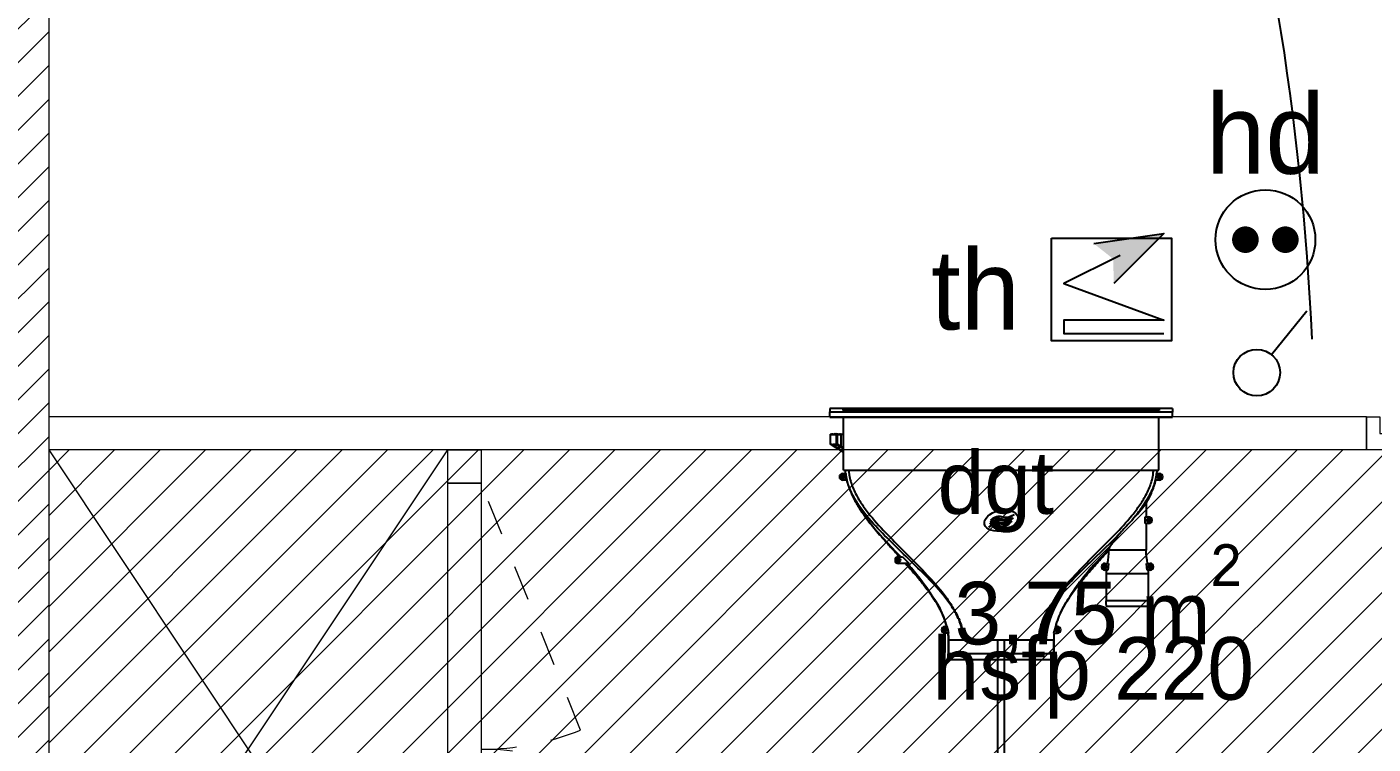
# Model space of a CAD drawing. Header units: centimetres. Extents: x 2666 to 9670, y 1889 to 5633.
# Drawn here: x 4449.7 to 4652, y 5020.4 to 5128.2 of the extents above; entities that cross this region are included whole.
import ezdxf

# ---------------------------------------------------------------- set-up
doc = ezdxf.new("R2010")
doc.units = ezdxf.units.CM
doc.header["$LTSCALE"] = 12.7
doc.linetypes.add('Style de ligne -1', pattern=[0.83328, 0.41656, -0.41672])
for name, color, linetype, lineweight in [('B Faux plafonds-1', 7, 'Continuous', 5), ('B GÈnÈral', 7, 'Continuous', 5), ('B Général', 7, 'Continuous', 5), ('C ANNOTATIONS-prestations', 7, 'Continuous', 5), ('C ANNOTATIONS-texte', 7, 'Continuous', 5), ('C ANNOTATIONS-texte surfaces', 7, 'Continuous', 5), ('prlm-ELEC-CFA', 1, 'Continuous', 25), ('prlm-ELEC-CFO', 1, 'Continuous', 25)]:
    doc.layers.add(name, color=color, linetype=linetype, lineweight=lineweight)
doc.layers.add('prlm-CHAUFF', color=4, linetype='Continuous')
doc.styles.add('Eurostile', font='')
doc.styles.add('prlm-elec-cfa', font='comic.ttf', dxfattribs={"height": 12})
doc.styles.add('prlm-elec-cfo', font='comic.ttf', dxfattribs={"height": 12})
doc.styles.get('Eurostile').set_extended_font_data('Eurostile')

# ---------------------------------------------------------------- blocks, each defined once
blk = doc.blocks.new('xi.SA')
at = {"layer": 'prlm-ELEC-CFO', "color": 0}
blk.add_lwpolyline([(0.2, -1.28), (5.5, 5.28)], dxfattribs=at)
blk.add_circle((-2, -4), 3.5, dxfattribs=at)
blk = doc.blocks.new('xi.PCHD')
at = {"color": 0, "lineweight": 5}
blk.add_wipeout([(-7.5, -7.5), (7.5, -7.5), (7.5, 7.5), (-7.5, 7.5)], dxfattribs=at).dxf.layer = 'prlm-ELEC-CFO'
at = {"layer": 'prlm-ELEC-CFO', "color": 0, "linetype": 'ByBlock', "lineweight": 5, "const_width": 2}
for points in [[(-4, 0, 1), (-2, 0, 1)], [(2, 0, 1), (4, 0, 1)]]:
    blk.add_lwpolyline(points, format="xyb", close=True, dxfattribs=at)
at = {"layer": 'prlm-ELEC-CFO', "color": 0, "linetype": 'ByBlock', "lineweight": -2}
blk.add_circle((0, 0), 7.5, dxfattribs=at)
blk = doc.blocks.new('PL 60.90')
at = {"layer": 'B Général', "color": 7, "linetype": 'Continuous', "lineweight": 5}
for p, q in [((-42.5, 42.83), (47.5, -17.27)), ((47.5, 42.73), (-42.5, -17.27))]:
    blk.add_line(p, q, dxfattribs=at)
at = {"layer": 'B Général', "color": 7, "linetype": 'Style de ligne -1', "lineweight": 5}
for p, q in [((-0.39, -37.19), (-37.5, -22.27)), ((5.39, -37.19), (42.5, -22.27))]:
    blk.add_line(p, q, dxfattribs=at)
at = {"layer": 'B Général', "color": 7, "linetype": 'Continuous', "lineweight": 5, "flags": 128}
for points in [[(47.5, -17.27), (47.5, 42.73), (-42.5, 42.73), (-42.5, -17.27)], [(-37.5, -17.27), (-37.5, -22.27), (-42.5, -22.27), (-42.5, -17.27)], [(47.5, -17.27), (47.5, -22.27), (42.5, -22.27), (42.5, -17.27)]]:
    blk.add_lwpolyline(points, close=True, dxfattribs=at)
at = {"layer": 'B Général', "color": 252, "linetype": 'Continuous', "lineweight": 5, "true_color": 0x888888, "flags": 128}
blk.add_lwpolyline([(42.5, -17.27), (42.5, -22.27), (-42.5, -22.27), (-42.5, -17.27)], close=True, dxfattribs=at)
at = {"layer": 'B Général', "color": 7, "linetype": 'Style de ligne -1', "lineweight": 5}
for centre, start, end in [((-37.5, -22.27), 338.1056, 0), ((42.5, -22.27), 180, 201.8944)]:
    blk.add_arc(centre, 40, start, end, dxfattribs=at)
at = {"layer": 'B Général', "color": 7, "insert": (-36.73, 22.1), "char_height": 7.059, "attachment_point": 1, "line_spacing_factor": 0.894142, "style": 'Eurostile'}
blk.add_mtext('PL', dxfattribs=at)
at = {"layer": 'C ANNOTATIONS-prestations', "insert": (-36.73, 10.61), "char_height": 4.706, "attachment_point": 4, "line_spacing_factor": 0.894142, "style": 'Eurostile'}
blk.add_mtext('60*90', dxfattribs=at)
blk = doc.blocks.new('xi.TH')
at = {"color": 0, "lineweight": 5}
blk.add_wipeout([(-7.5, -7.5), (7.5, -7.5), (7.5, 7.5), (-7.5, 7.5)], dxfattribs=at).dxf.layer = 'prlm-ELEC-CFA'
at = {"layer": 'prlm-ELEC-CFA', "lineweight": 5}
blk.add_hatch(color=0, dxfattribs=at).paths.add_polyline_path([(-3, 6), (-0.1, 3.7), (0, 0), (7.5, 7.5)])
at = {"layer": 'prlm-ELEC-CFA', "color": 0}
for points in [[(-3, 6), (7.5, 7.5), (0, 0)], [(0.95, 4.23), (-7.5, 0), (7.5, -5.5), (-7.5, -5.5), (-7.5, -7.5), (7.5, -7.5)]]:
    blk.add_lwpolyline(points, dxfattribs=at)

msp = doc.modelspace()

# ---------------------------------------------------------------- hatches: boundary and pattern name
at = {"layer": 'B Faux plafonds-1', "linetype": 'Continuous', "lineweight": 5, "true_color": 0xaaaaaa}
h = msp.add_hatch(dxfattribs=at)
h.set_pattern_fill('F_P__SOFFITE', color=253, style=0, pattern_type=2)
h.set_pattern_definition([(45, (0, 0.2205), (-3.5277778, 3.3072917), [])])
h.paths.add_polyline_path([(4743.96, 5064.57), (4452.96, 5064.57), (4452.97, 4643.44), (4536.96, 4643.44), (4536.97, 4731.25), (4631.97, 4731.44), (4631.96, 4919.39), (4743.96, 4919.39)])
at = {"layer": 'B GÈnÈral', "linetype": 'Continuous', "lineweight": 5}
h = msp.add_hatch(dxfattribs=at)
h.set_pattern_fill('50_BETON', style=0, pattern_type=2)
h.set_pattern_definition([(45, (0, 0), (2.4253472, -2.6458333), [])])
h.paths.add_polyline_path([(4432.96, 4625.44), (4452.96, 4643.44), (4452.96, 5470.21), (4432.96, 5466.49)])

# ---------------------------------------------------------------- linework, layer by layer
at = {"layer": 'B Général', "color": 7, "linetype": 'Continuous', "lineweight": 18}
msp.add_line((4452.96, 5460.05), (4452.96, 4643.44), dxfattribs=at)
at = {"layer": 'B Général', "color": 7, "linetype": 'Continuous', "lineweight": 5}
for p, q in [((4452.96, 5460.05), (4452.96, 4643.44)), ((4452.96, 5069.57), (4452.96, 5064.57)), ((4650.96, 5069.57), (4452.96, 5069.57)), ((4650.96, 5069.57), (4650.96, 5064.57)), ((4650.96, 5064.57), (4452.96, 5064.57))]:
    msp.add_line(p, q, dxfattribs=at)
at = {"layer": 'B Général', "color": 7, "linetype": 'Continuous', "lineweight": 13}
for p, q in [((4650.96, 5069.57), (4452.96, 5069.57)), ((4650.96, 5064.57), (4452.96, 5064.57))]:
    msp.add_line(p, q, dxfattribs=at)
at = {"layer": 'B Général', "color": 7, "linetype": 'Continuous', "lineweight": 5, "flags": 128}
msp.add_lwpolyline([(4568.8, 5509.22, 0.297246), (3485.1, 4673.45), (3485.04, 4673.28), (3420.82, 4459.34)], format="xyb", dxfattribs=at)
msp.add_lwpolyline([(4650.96, 5069.57), (4652.96, 5069.57), (4652.96, 5067.07), (4655.96, 5067.07), (4655.96, 5064.57), (4650.96, 5064.57), (4650.96, 5064.57), (4650.96, 5064.57), (4650.96, 5068.86), (4650.96, 5068.86)], close=True, dxfattribs=at)
at = {"layer": 'prlm-CHAUFF', "ltscale": 50}
for p, q in [((4570.32, 5070.82), (4570.32, 5070.33)), ((4621.82, 5070.82), (4570.32, 5070.82)), ((4570.32, 5070.33), (4621.82, 5070.33)), ((4570.32, 5070.25), (4570.32, 5070.33)), ((4570.32, 5069.52), (4570.32, 5070.25)), ((4621.82, 5070.25), (4570.32, 5070.25)), ((4570.32, 5069.52), (4621.82, 5069.52)), ((4619.82, 5070.82), (4572.32, 5070.82)), ((4572.32, 5070.81), (4572.32, 5070.82)), ((4572.32, 5070.82), (4572.35, 5070.81)), ((4572.32, 5070.81), (4619.82, 5070.81)), ((4619.82, 5070.8), (4572.32, 5070.8)), ((4572.32, 5070.78), (4572.32, 5070.8)), ((4572.32, 5070.8), (4572.39, 5070.78)), ((4572.32, 5070.78), (4619.82, 5070.78)), ((4619.82, 5070.75), (4572.32, 5070.75)), ((4572.32, 5070.72), (4572.32, 5070.75)), ((4572.32, 5070.75), (4572.44, 5070.72)), ((4572.32, 5070.72), (4619.82, 5070.72)), ((4619.82, 5070.68), (4572.32, 5070.68)), ((4572.32, 5070.63), (4572.32, 5070.68)), ((4572.32, 5070.68), (4572.48, 5070.63)), ((4572.32, 5070.63), (4619.82, 5070.63)), ((4619.82, 5070.58), (4572.32, 5070.58)), ((4572.32, 5070.51), (4572.32, 5070.58)), ((4572.32, 5070.58), (4572.52, 5070.51)), ((4572.32, 5070.51), (4619.82, 5070.51)), ((4572.37, 5061.52), (4572.37, 5069.52)), ((4619.62, 5070.51), (4619.82, 5070.58)), ((4619.67, 5070.63), (4619.82, 5070.68)), ((4619.71, 5070.72), (4619.82, 5070.75)), ((4619.76, 5070.78), (4619.82, 5070.8)), ((4619.77, 5061.52), (4619.77, 5069.52)), ((4619.8, 5070.81), (4619.82, 5070.82)), ((4619.82, 5070.82), (4619.82, 5070.81)), ((4619.82, 5070.8), (4619.82, 5070.78)), ((4619.82, 5070.75), (4619.82, 5070.72)), ((4619.82, 5070.68), (4619.82, 5070.63)), ((4619.82, 5070.58), (4619.82, 5070.51)), ((4621.82, 5070.82), (4621.82, 5070.33)), ((4621.82, 5070.33), (4621.82, 5070.25)), ((4621.82, 5069.52), (4621.82, 5070.25)), ((4570.37, 5066.87), (4570.41, 5066.92)), ((4570.41, 5066.92), (4570.41, 5066.92)), ((4570.41, 5066.92), (4571.44, 5066.92)), ((4570.52, 5067.01), (4570.43, 5066.92)), ((4570.57, 5067.01), (4570.48, 5066.92)), ((4570.54, 5066.99), (4570.52, 5067.01)), ((4570.63, 5067.01), (4570.54, 5066.92)), ((4570.6, 5066.98), (4570.57, 5067.01)), ((4570.72, 5067.01), (4570.63, 5066.92)), ((4570.67, 5066.97), (4570.63, 5067.01)), ((4570.77, 5066.96), (4570.72, 5067.01)), ((4570.82, 5067.01), (4570.73, 5066.92)), ((4570.78, 5067.01), (4570.75, 5066.97)), ((4570.8, 5066.99), (4570.78, 5067.01)), ((4570.88, 5066.95), (4570.82, 5067.01)), ((4570.95, 5067.01), (4570.86, 5066.92)), ((4571.02, 5066.94), (4570.95, 5067.01)), ((4571.02, 5067.01), (4570.98, 5066.97)), ((4571.09, 5067.01), (4571, 5066.92)), ((4571.06, 5066.97), (4571.02, 5067.01)), ((4571.17, 5066.93), (4571.09, 5067.01)), ((4571.26, 5067.01), (4571.17, 5066.92)), ((4571.35, 5066.92), (4571.26, 5067.01)), ((4571.31, 5067.01), (4571.28, 5066.98)), ((4571.38, 5066.94), (4571.31, 5067.01)), ((4571.45, 5067.01), (4571.36, 5066.92)), ((4571.36, 5066.87), (4571.44, 5066.92)), ((4571.44, 5066.92), (4572.01, 5066.92)), ((4571.44, 5066.92), (4571.44, 5066.92)), ((4571.44, 5066.92), (4571.44, 5065.48)), ((4571.54, 5066.92), (4571.45, 5067.01)), ((4571.59, 5067.01), (4571.52, 5066.93)), ((4571.65, 5066.95), (4571.59, 5067.01)), ((4571.71, 5067.01), (4571.62, 5066.92)), ((4571.8, 5066.92), (4571.71, 5067.01)), ((4571.84, 5067.01), (4571.77, 5066.94)), ((4571.89, 5066.95), (4571.84, 5067.01)), ((4571.95, 5067.01), (4571.86, 5066.92)), ((4572.04, 5066.92), (4571.95, 5067.01)), ((4572.37, 5066.92), (4572.01, 5066.92)), ((4572.01, 5066.92), (4572.01, 5065.1)), ((4572.19, 5067.01), (4572.1, 5066.92)), ((4572.28, 5066.92), (4572.19, 5067.01)), ((4572.37, 5066.95), (4572.34, 5066.92)), ((4571.36, 5066.87), (4570.37, 5066.87)), ((4570.37, 5066.87), (4570.37, 5065.5)), ((4571.02, 5065.06), (4570.68, 5065.28)), ((4570.79, 5065.26), (4571.06, 5065.09)), ((4571.02, 5065.06), (4571.06, 5065.09)), ((4571.04, 5065.05), (4571.02, 5065.06)), ((4571.04, 5065.05), (4571.07, 5065.08)), ((4571.64, 5064.69), (4571.04, 5065.05)), ((4571.06, 5065.09), (4571.06, 5065.27)), ((4571.06, 5065.09), (4571.07, 5065.08)), ((4571.07, 5065.27), (4571.07, 5065.08)), ((4571.07, 5065.08), (4571.67, 5064.73)), ((4571.36, 5065.5), (4571.36, 5066.87)), ((4571.44, 5065.48), (4571.36, 5065.5)), ((4571.44, 5065.48), (4572.01, 5065.1)), ((4571.54, 5065.28), (4571.88, 5065.06)), ((4571.67, 5064.73), (4571.67, 5065.19)), ((4571.72, 5065.16), (4571.72, 5064.66)), ((4571.88, 5065.06), (4571.89, 5065.05)), ((4571.89, 5065.05), (4572.37, 5064.71)), ((4572.01, 5065.1), (4572.37, 5064.86)), ((4571.67, 5064.73), (4571.64, 5064.69)), ((4571.72, 5064.66), (4571.72, 5064.67)), ((4571.72, 5064.66), (4571.74, 5064.63)), ((4572.27, 5061.02), (4572.72, 5061.02)), ((4572.37, 5061.52), (4619.77, 5061.52)), ((4572.71, 5061.1), (4572.72, 5061.02)), ((4619.44, 5061.1), (4619.43, 5061.02)), ((4619.43, 5061.02), (4619.87, 5061.02)), ((4572.12, 5060.47), (4572.12, 5060.57)), ((4572.12, 5060.57), (4572.22, 5060.57)), ((4572.22, 5060.47), (4572.12, 5060.47)), ((4572.22, 5060.67), (4572.32, 5060.67)), ((4572.22, 5060.57), (4572.22, 5060.67)), ((4572.22, 5060.36), (4572.22, 5060.47)), ((4572.32, 5060.36), (4572.22, 5060.36)), ((4572.89, 5060.02), (4572.27, 5060.02)), ((4572.32, 5060.67), (4572.32, 5060.57)), ((4572.32, 5060.57), (4572.43, 5060.57)), ((4572.32, 5060.47), (4572.32, 5060.36)), ((4572.43, 5060.47), (4572.32, 5060.47)), ((4572.43, 5060.57), (4572.43, 5060.47)), ((4619.87, 5060.02), (4619.26, 5060.02)), ((4619.72, 5060.47), (4619.72, 5060.57)), ((4619.72, 5060.57), (4619.82, 5060.57)), ((4619.82, 5060.47), (4619.72, 5060.47)), ((4619.82, 5060.67), (4619.92, 5060.67)), ((4619.82, 5060.57), (4619.82, 5060.67)), ((4619.82, 5060.36), (4619.82, 5060.47)), ((4619.92, 5060.36), (4619.82, 5060.36)), ((4619.92, 5060.67), (4619.92, 5060.57)), ((4619.92, 5060.57), (4620.03, 5060.57)), ((4619.92, 5060.47), (4619.92, 5060.36)), ((4620.03, 5060.47), (4619.92, 5060.47)), ((4620.03, 5060.57), (4620.03, 5060.47)), ((4617.87, 5056.64), (4617.87, 5054.52)), ((4617.87, 5056.64), (4617.87, 5054.52)), ((4617.72, 5053.52), (4617.72, 5054.52)), ((4617.72, 5054.52), (4618.27, 5054.52)), ((4618.27, 5053.52), (4617.72, 5053.52)), ((4617.87, 5053.52), (4617.87, 5049.52)), ((4617.87, 5053.52), (4617.87, 5049.52)), ((4618.12, 5053.97), (4618.12, 5054.07)), ((4618.12, 5054.07), (4618.22, 5054.07)), ((4618.22, 5053.97), (4618.12, 5053.97)), ((4618.22, 5054.17), (4618.32, 5054.17)), ((4618.22, 5054.07), (4618.22, 5054.17)), ((4618.22, 5053.86), (4618.22, 5053.97)), ((4618.32, 5053.86), (4618.22, 5053.86)), ((4618.32, 5054.17), (4618.32, 5054.07)), ((4618.32, 5054.07), (4618.43, 5054.07)), ((4618.32, 5053.97), (4618.32, 5053.86)), ((4618.43, 5053.97), (4618.32, 5053.97)), ((4618.43, 5054.07), (4618.43, 5053.97)), ((4612.27, 5049.68), (4610.21, 5047.52)), ((4610.21, 5047.52), (4612.27, 5049.68)), ((4612.27, 5049.68), (4612.27, 5049.52)), ((4612.27, 5049.68), (4612.27, 5049.52)), ((4617.87, 5049.52), (4612.27, 5049.52)), ((4580.48, 5047.97), (4580.48, 5048.07)), ((4580.48, 5048.07), (4580.58, 5048.07)), ((4580.58, 5047.97), (4580.48, 5047.97)), ((4580.58, 5048.17), (4580.68, 5048.17)), ((4580.58, 5048.07), (4580.58, 5048.17)), ((4580.58, 5047.86), (4580.58, 5047.97)), ((4580.68, 5047.86), (4580.58, 5047.86)), ((4580.63, 5048.52), (4581.25, 5048.52)), ((4582.25, 5047.52), (4580.63, 5047.52)), ((4580.68, 5048.17), (4580.68, 5048.07)), ((4580.68, 5048.07), (4580.79, 5048.07)), ((4580.68, 5047.97), (4580.68, 5047.86)), ((4580.79, 5047.97), (4580.68, 5047.97)), ((4580.79, 5048.07), (4580.79, 5047.97)), ((4581.25, 5048.52), (4582.25, 5047.52)), ((4611.52, 5046.97), (4611.52, 5047.07)), ((4611.52, 5047.07), (4611.62, 5047.07)), ((4611.62, 5046.97), (4611.52, 5046.97)), ((4611.62, 5047.17), (4611.72, 5047.17)), ((4611.62, 5047.07), (4611.62, 5047.17)), ((4611.62, 5046.86), (4611.62, 5046.97)), ((4611.72, 5046.86), (4611.62, 5046.86)), ((4611.67, 5047.52), (4612.22, 5047.52)), ((4611.72, 5047.17), (4611.72, 5047.07)), ((4611.72, 5047.07), (4611.83, 5047.07)), ((4611.72, 5046.97), (4611.72, 5046.86)), ((4611.83, 5046.97), (4611.72, 5046.97)), ((4611.83, 5047.07), (4611.83, 5046.97)), ((4612.22, 5047.46), (4612.11, 5046.52)), ((4612.22, 5047.52), (4612.22, 5047.46)), ((4617.92, 5047.46), (4617.92, 5047.52)), ((4617.92, 5047.52), (4618.47, 5047.52)), ((4618.04, 5046.52), (4617.92, 5047.46)), ((4618.32, 5046.97), (4618.32, 5047.07)), ((4618.32, 5047.07), (4618.42, 5047.07)), ((4618.42, 5046.97), (4618.32, 5046.97)), ((4618.42, 5047.17), (4618.52, 5047.17)), ((4618.42, 5047.07), (4618.42, 5047.17)), ((4618.42, 5046.86), (4618.42, 5046.97)), ((4618.52, 5046.86), (4618.42, 5046.86)), ((4618.52, 5047.17), (4618.52, 5047.07)), ((4618.52, 5047.07), (4618.63, 5047.07)), ((4618.63, 5046.97), (4618.52, 5046.97)), ((4618.52, 5046.97), (4618.52, 5046.86)), ((4618.63, 5047.07), (4618.63, 5046.97)), ((4612.11, 5046.52), (4611.67, 5046.52)), ((4611.92, 5046.02), (4618.22, 5046.02)), ((4611.92, 5041.92), (4611.92, 5046.02)), ((4611.92, 5041.92), (4611.92, 5046.02)), ((4618.47, 5046.52), (4618.04, 5046.52)), ((4618.22, 5041.92), (4618.22, 5046.02)), ((4618.22, 5041.92), (4618.22, 5046.02)), ((4586.67, 5041.04), (4586.69, 5041.04)), ((4605.48, 5041.04), (4605.48, 5041.04)), ((4611.82, 5041.92), (4618.32, 5041.92)), ((4618.22, 5041.02), (4611.92, 5041.02)), ((4586.96, 5040.5), (4586.99, 5040.5)), ((4587.46, 5037.57), (4587.57, 5037.57)), ((4587.46, 5037.47), (4587.46, 5037.57)), ((4587.57, 5037.47), (4587.46, 5037.47)), ((4587.57, 5037.67), (4587.67, 5037.67)), ((4587.57, 5037.57), (4587.57, 5037.67)), ((4587.57, 5037.36), (4587.57, 5037.47)), ((4587.67, 5037.36), (4587.57, 5037.36)), ((4587.62, 5038.02), (4587.92, 5038.02)), ((4588.17, 5037.02), (4587.62, 5037.02)), ((4587.67, 5037.67), (4587.67, 5037.57)), ((4587.67, 5037.57), (4587.77, 5037.57)), ((4587.77, 5037.47), (4587.67, 5037.47)), ((4587.67, 5037.47), (4587.67, 5037.36)), ((4587.77, 5037.57), (4587.77, 5037.47)), ((4587.92, 5038.02), (4588.12, 5037.34)), ((4588.12, 5037.34), (4588.17, 5037.02)), ((4603.98, 5037.02), (4604.03, 5037.34)), ((4603.98, 5037.02), (4604.53, 5037.02)), ((4604.23, 5038.02), (4604.03, 5037.34)), ((4604.53, 5038.02), (4604.23, 5038.02)), ((4604.38, 5037.57), (4604.48, 5037.57)), ((4604.38, 5037.47), (4604.38, 5037.57)), ((4604.48, 5037.47), (4604.38, 5037.47)), ((4604.48, 5037.67), (4604.58, 5037.67)), ((4604.48, 5037.57), (4604.48, 5037.67)), ((4604.48, 5037.36), (4604.48, 5037.47)), ((4604.58, 5037.36), (4604.48, 5037.36)), ((4604.58, 5037.67), (4604.58, 5037.57)), ((4604.58, 5037.57), (4604.69, 5037.57)), ((4604.69, 5037.47), (4604.58, 5037.47)), ((4604.58, 5037.47), (4604.58, 5037.36)), ((4604.69, 5037.57), (4604.69, 5037.47)), ((4588.17, 5036.02), (4590.4, 5036.02)), ((4588.17, 5033.92), (4588.17, 5036.02)), ((4588.17, 5036.02), (4588.17, 5033.92)), ((4590.4, 5036.02), (4601.75, 5036.02)), ((4595.57, 4722.11), (4595.57, 5036.02)), ((4596.57, 4722.11), (4596.57, 5036.02)), ((4601.75, 5036.02), (4603.97, 5036.02)), ((4603.97, 5033.92), (4603.97, 5036.02)), ((4603.97, 5036.02), (4603.97, 5033.92)), ((4604.07, 5033.92), (4588.07, 5033.92)), ((4603.97, 5033.02), (4588.17, 5033.02))]:
    msp.add_line(p, q, dxfattribs=at)
for centre, radius in [((4572.27, 5060.52), 0.3), ((4619.87, 5060.52), 0.3), ((4572.27, 5060.52), 0.25), ((4619.87, 5060.52), 0.25), ((4618.27, 5054.02), 0.3), ((4618.27, 5054.02), 0.25), ((4580.63, 5048.02), 0.3), ((4580.63, 5048.02), 0.25), ((4611.67, 5047.02), 0.3), ((4611.67, 5047.02), 0.25), ((4618.47, 5047.02), 0.3), ((4618.47, 5047.02), 0.25), ((4587.62, 5037.52), 0.3), ((4587.62, 5037.52), 0.25), ((4604.53, 5037.52), 0.3), ((4604.53, 5037.52), 0.25)]:
    msp.add_circle(centre, radius, dxfattribs=at)
for centre, radius, start, end in [((4577.79, 5075.56), 12.5, 233.7494, 235.0637), ((4570.19, 5064.6), 0.836, 54.1326, 59.2425), ((4571.32, 5064.06), 0.703, 53.033, 62.9325), ((4571.35, 5064.41), 0.448, 34.6713, 45.4982), ((4577.79, 5075.56), 12.5, 241.3177, 241.5903), ((4578.43, 5076.75), 13.85, 241.9182, 244.0515), ((4578.31, 5076.4), 13.43, 242.115, 243.7632), ((4572.27, 5060.52), 0.5, 90, 270), ((4619.87, 5060.52), 0.5, 270, 90), ((4607.49, 5062.88), 12.12, 343.7263, 346.3852), ((4598.56, 5070.29), 23.65, 316.4099, 324.7501), ((4640.82, 5029.47), 35.1, 135.7111, 139.5265), ((4618.27, 5054.02), 0.5, 270, 90), ((4580.63, 5048.02), 0.5, 90, 270), ((4573.56, 5039.42), 11.66, 39.5755, 44.0299), ((4573.31, 5039.19), 11.99, 39.6381, 43.9674), ((4552.94, 5021.46), 39, 32.5506, 40.6113), ((4552.94, 5021.46), 39, 30.1399, 40.6113), ((4639.21, 5021.46), 39, 139.3887, 149.86), ((4639.21, 5021.46), 39, 139.3887, 149.8601), ((4618.59, 5039.42), 11.66, 135.9701, 140.4245), ((4618.84, 5039.19), 11.99, 136.0326, 140.3619), ((4611.67, 5047.02), 0.5, 90, 270), ((4618.47, 5047.02), 0.5, 270, 90), ((4574.97, 5034.54), 13.43, 12.9954, 36.0824), ((4569.16, 5031.35), 20.01, 27.2018, 28.9518), ((4622.99, 5031.35), 20.01, 151.0483, 152.7983), ((4622.99, 5031.35), 20.01, 151.0482, 152.7982), ((4613.81, 5041.68), 2, 173.2559, 199.4245), ((4613.81, 5041.68), 2, 173.2559, 199.4245), ((4616.34, 5041.68), 2, 340.5755, 6.7441), ((4616.34, 5041.68), 2, 340.5755, 6.7441), ((4576.92, 5035.19), 11.35, 14.4106, 27.8626), ((4615.59, 5035.05), 11.74, 152.3321, 165.441), ((4615.23, 5035.19), 11.35, 152.1374, 165.6929), ((4587.62, 5037.52), 0.5, 90, 270), ((4580.41, 5036.01), 7.77, 0.0577, 7.4544), ((4580.35, 5036.01), 7.82, 0.0736, 7.4237), ((4580.96, 5036.03), 7.25, 359.9215, 7.8382), ((4611.74, 5036.01), 7.77, 172.5456, 179.9423), ((4611.8, 5036.01), 7.82, 172.5763, 179.9264), ((4611.14, 5036.03), 7.17, 173.9053, 180.1157), ((4611.14, 5036.03), 7.17, 172.0923, 173.5448), ((4604.53, 5037.52), 0.5, 270, 90), ((4590.06, 5033.68), 2, 173.2559, 199.4245), ((4590.06, 5033.68), 2, 173.2559, 199.4245), ((4602.09, 5033.68), 2, 340.5755, 6.7441), ((4602.09, 5033.68), 2, 340.5755, 6.7441)]:
    msp.add_arc(centre, radius, start, end, dxfattribs=at)
msp.add_ellipse((4596.07, 5053.97), major_axis=(-2.49, -0.57), ratio=0.600775, dxfattribs=at)
for points, knots in [([(4570.37, 5065.5), (4570.39, 5065.48), (4570.42, 5065.45), (4570.53, 5065.43), (4570.59, 5065.42), (4570.72, 5065.42), (4570.77, 5065.42), (4570.87, 5065.43), (4570.92, 5065.43), (4571.09, 5065.45), (4571.22, 5065.48), (4571.36, 5065.5)], [0, 0, 0, 0, 0.25, 0.25, 0.5, 0.5, 0.625, 0.625, 0.75, 0.75, 1, 1, 1, 1]), ([(4570.63, 5065.31), (4570.63, 5065.31), (4570.64, 5065.3), (4570.65, 5065.3), (4570.66, 5065.29), (4570.67, 5065.29), (4570.69, 5065.28), (4570.7, 5065.28), (4570.72, 5065.27), (4570.73, 5065.27), (4570.75, 5065.27), (4570.77, 5065.26), (4570.79, 5065.26), (4570.81, 5065.26), (4570.83, 5065.26), (4570.85, 5065.26), (4570.87, 5065.26), (4570.9, 5065.26), (4570.94, 5065.26), (4570.99, 5065.26), (4571.05, 5065.26), (4571.1, 5065.27), (4571.16, 5065.27), (4571.22, 5065.28), (4571.29, 5065.29), (4571.35, 5065.3), (4571.4, 5065.31), (4571.43, 5065.32)], [0.0304712, 0.0304712, 0.0304712, 0.0304712, 0.0599457, 0.0897682, 0.1195016, 0.1491541, 0.1787343, 0.2082505, 0.2377114, 0.2671256, 0.2965018, 0.3258487, 0.355175, 0.3844897, 0.4138015, 0.4431194, 0.4724522, 0.5018089, 0.5568669, 0.611863, 0.6668562, 0.7219052, 0.7770682, 0.8324028, 0.8879658, 0.9438132, 1, 1, 1, 1]), ([(4571.43, 5065.32), (4571.43, 5065.32), (4571.43, 5065.32), (4571.44, 5065.32), (4571.44, 5065.32), (4571.45, 5065.32), (4571.46, 5065.31), (4571.46, 5065.31), (4571.47, 5065.31), (4571.48, 5065.31), (4571.5, 5065.3), (4571.52, 5065.29), (4571.53, 5065.28), (4571.54, 5065.28)], [0, 0, 0, 0, 0.061789, 0.122374, 0.182441, 0.242697, 0.303842, 0.366548, 0.43144, 0.49908, 0.668346, 0.832646, 1, 1, 1, 1]), ([(4571.72, 5064.66), (4571.72, 5064.66), (4571.73, 5064.66), (4571.74, 5064.65), (4571.74, 5064.64), (4571.75, 5064.64), (4571.76, 5064.63), (4571.77, 5064.62), (4571.79, 5064.62), (4571.8, 5064.62), (4571.81, 5064.61), (4571.83, 5064.61), (4571.84, 5064.6), (4571.86, 5064.6), (4571.87, 5064.6), (4571.89, 5064.6), (4571.91, 5064.6), (4571.93, 5064.6), (4571.95, 5064.6), (4571.99, 5064.6), (4572.03, 5064.6), (4572.07, 5064.6), (4572.12, 5064.61), (4572.17, 5064.62), (4572.23, 5064.63), (4572.28, 5064.64), (4572.33, 5064.65), (4572.36, 5064.65), (4572.37, 5064.66)], [0, 0, 0, 0, 0.0300773, 0.0600539, 0.0899314, 0.1197114, 0.1493956, 0.1789856, 0.2084831, 0.2378898, 0.2672073, 0.2964374, 0.3255817, 0.3546421, 0.3836203, 0.4125181, 0.4413372, 0.4700795, 0.4987468, 0.5532579, 0.6080368, 0.6630958, 0.7184471, 0.7741027, 0.8300742, 0.8863734, 0.9430116, 0.9677174, 0.9677174, 0.9677174, 0.9677174]), ([(4572.37, 5064.61), (4572.37, 5064.61), (4572.35, 5064.61), (4572.33, 5064.6), (4572.3, 5064.6), (4572.27, 5064.59), (4572.24, 5064.59), (4572.21, 5064.58), (4572.18, 5064.58), (4572.16, 5064.57), (4572.13, 5064.57), (4572.1, 5064.57), (4572.08, 5064.56), (4572.06, 5064.56), (4572.03, 5064.56), (4572.01, 5064.56), (4571.99, 5064.56), (4571.96, 5064.56), (4571.93, 5064.56), (4571.9, 5064.56), (4571.87, 5064.56), (4571.84, 5064.57), (4571.81, 5064.58), (4571.79, 5064.59), (4571.77, 5064.6), (4571.76, 5064.61), (4571.75, 5064.62), (4571.74, 5064.63)], [0.053874, 0.053874, 0.053874, 0.053874, 0.0607104, 0.0907643, 0.1206402, 0.1503557, 0.1799287, 0.2093776, 0.238721, 0.2679778, 0.2971672, 0.3263086, 0.3554219, 0.3845269, 0.4136437, 0.4427926, 0.4719939, 0.5012681, 0.5562327, 0.6110034, 0.6657154, 0.7205017, 0.7754929, 0.8308166, 0.8865967, 0.9429527, 1, 1, 1, 1]), ([(4571.84, 5064.56), (4571.84, 5064.56), (4571.85, 5064.56), (4571.86, 5064.55), (4571.87, 5064.55), (4571.88, 5064.54), (4571.9, 5064.54), (4571.91, 5064.54), (4571.93, 5064.53), (4571.94, 5064.53), (4571.96, 5064.53), (4571.98, 5064.53), (4572, 5064.53), (4572.02, 5064.53), (4572.06, 5064.53), (4572.1, 5064.53), (4572.14, 5064.54), (4572.19, 5064.54), (4572.24, 5064.55), (4572.29, 5064.56), (4572.34, 5064.57), (4572.36, 5064.57), (4572.37, 5064.57)], [0.1059402, 0.1059402, 0.1059402, 0.1059402, 0.1359504, 0.1694868, 0.202886, 0.2361704, 0.2693627, 0.3024859, 0.3355633, 0.3686184, 0.401675, 0.434757, 0.4678887, 0.5010941, 0.5629781, 0.6246926, 0.6863942, 0.7482374, 0.8103737, 0.8729511, 0.9361135, 0.9654522, 0.9654522, 0.9654522, 0.9654522]), ([(4590.4, 5036.02), (4590.4, 5036.19), (4590.4, 5036.36), (4590.37, 5036.7), (4590.35, 5036.87), (4590.27, 5037.38), (4590.19, 5037.72), (4589.99, 5038.38), (4589.88, 5038.7), (4589.61, 5039.33), (4589.46, 5039.64), (4588.98, 5040.53), (4588.61, 5041.1), (4587.84, 5042.18), (4587.43, 5042.7), (4586.15, 5044.22), (4585.23, 5045.18), (4583.35, 5047.06), (4582.39, 5047.98), (4580.47, 5049.83), (4579.51, 5050.75), (4577.64, 5052.65), (4576.74, 5053.62), (4575.48, 5055.16), (4575.08, 5055.69), (4574.52, 5056.52), (4574.34, 5056.8), (4574, 5057.37), (4573.84, 5057.67), (4573.39, 5058.57), (4573.14, 5059.18), (4572.87, 5060.14), (4572.8, 5060.47), (4572.72, 5061.04), (4572.69, 5061.28), (4572.68, 5061.52)], [0, 0, 0, 0, 0.015625, 0.015625, 0.03125, 0.03125, 0.0625, 0.0625, 0.09375, 0.09375, 0.125, 0.125, 0.1875, 0.1875, 0.25, 0.25, 0.375, 0.375, 0.5, 0.5, 0.625, 0.625, 0.75, 0.75, 0.8125, 0.8125, 0.84375, 0.84375, 0.875, 0.875, 0.9375, 0.9375, 0.96875, 0.96875, 0.9908046, 0.9908046, 0.9908046, 0.9908046]), ([(4573.18, 5061.52), (4573.19, 5061.28), (4573.22, 5061.05), (4573.3, 5060.48), (4573.38, 5060.16), (4573.65, 5059.21), (4573.9, 5058.6), (4574.36, 5057.72), (4574.52, 5057.42), (4574.86, 5056.86), (4575.04, 5056.58), (4575.6, 5055.77), (4576, 5055.24), (4577.24, 5053.71), (4578.13, 5052.75), (4579.95, 5050.85), (4580.89, 5049.92), (4582.76, 5048.06), (4583.69, 5047.13), (4585.5, 5045.22), (4586.38, 5044.25), (4587.61, 5042.71), (4588, 5042.18), (4588.73, 5041.08), (4589.07, 5040.52), (4589.52, 5039.61), (4589.67, 5039.3), (4589.92, 5038.68), (4590.03, 5038.35), (4590.21, 5037.7), (4590.28, 5037.37), (4590.35, 5036.86), (4590.37, 5036.69), (4590.4, 5036.36), (4590.4, 5036.19), (4590.4, 5036.02)], [0.0092808, 0.0092808, 0.0092808, 0.0092808, 0.03125, 0.03125, 0.0625, 0.0625, 0.125, 0.125, 0.15625, 0.15625, 0.1875, 0.1875, 0.25, 0.25, 0.375, 0.375, 0.5, 0.5, 0.625, 0.625, 0.75, 0.75, 0.8125, 0.8125, 0.875, 0.875, 0.90625, 0.90625, 0.9375, 0.9375, 0.96875, 0.96875, 0.984375, 0.984375, 1, 1, 1, 1]), ([(4601.75, 5036.02), (4601.75, 5036.19), (4601.75, 5036.36), (4601.78, 5036.7), (4601.8, 5036.87), (4601.87, 5037.37), (4601.94, 5037.7), (4602.12, 5038.36), (4602.23, 5038.68), (4602.48, 5039.31), (4602.62, 5039.62), (4603.08, 5040.52), (4603.42, 5041.09), (4604.15, 5042.18), (4604.54, 5042.71), (4605.77, 5044.25), (4606.65, 5045.22), (4608.46, 5047.13), (4609.39, 5048.06), (4611.26, 5049.92), (4612.2, 5050.85), (4614.02, 5052.75), (4614.91, 5053.71), (4616.15, 5055.24), (4616.55, 5055.77), (4617.11, 5056.58), (4617.29, 5056.86), (4617.63, 5057.42), (4617.79, 5057.72), (4618.25, 5058.6), (4618.5, 5059.21), (4618.77, 5060.16), (4618.85, 5060.48), (4618.93, 5061.05), (4618.96, 5061.28), (4618.97, 5061.52)], [0, 0, 0, 0, 0.015625, 0.015625, 0.03125, 0.03125, 0.0625, 0.0625, 0.09375, 0.09375, 0.125, 0.125, 0.1875, 0.1875, 0.25, 0.25, 0.375, 0.375, 0.5, 0.5, 0.625, 0.625, 0.75, 0.75, 0.8125, 0.8125, 0.84375, 0.84375, 0.875, 0.875, 0.9375, 0.9375, 0.96875, 0.96875, 0.9907189, 0.9907189, 0.9907189, 0.9907189]), ([(4619.47, 5061.52), (4619.46, 5061.24), (4619.43, 5060.96), (4619.32, 5060.33), (4619.24, 5059.97), (4618.92, 5058.91), (4618.62, 5058.23), (4617.9, 5056.92), (4617.5, 5056.3), (4616.63, 5055.11), (4616.17, 5054.54), (4615.69, 5053.98)], [0.0331631, 0.0331631, 0.0331631, 0.0331631, 0.125, 0.125, 0.25, 0.25, 0.5, 0.5, 0.75, 0.75, 1, 1, 1, 1]), ([(4572.88, 5060.02), (4572.95, 5059.73), (4573.03, 5059.44), (4573.22, 5058.88), (4573.32, 5058.6), (4573.66, 5057.77), (4573.93, 5057.25), (4574.51, 5056.22), (4574.83, 5055.72), (4575.51, 5054.75), (4575.86, 5054.27), (4576.96, 5052.87), (4577.74, 5051.98), (4579.34, 5050.23), (4580.16, 5049.37), (4580.98, 5048.52)], [0, 0, 0, 0, 0.0625, 0.0625, 0.125, 0.125, 0.25, 0.25, 0.375, 0.375, 0.5, 0.5, 0.75, 0.75, 1, 1, 1, 1]), ([(4619.26, 5060.02), (4619.2, 5059.72), (4619.11, 5059.43), (4618.97, 5058.99), (4618.92, 5058.85), (4618.81, 5058.56), (4618.75, 5058.41), (4618.57, 5057.99), (4618.45, 5057.71), (4618.17, 5057.17), (4618.03, 5056.9), (4617.87, 5056.64)], [0, 0, 0, 0, 0.25, 0.25, 0.375, 0.375, 0.5, 0.5, 0.75, 0.75, 1, 1, 1, 1]), ([(4617.87, 5056.64), (4618.04, 5056.92), (4618.19, 5057.2), (4618.48, 5057.78), (4618.61, 5058.07), (4618.86, 5058.67), (4618.97, 5058.97), (4619.09, 5059.35), (4619.11, 5059.42), (4619.13, 5059.49)], [0, 0, 0, 0, 0.25, 0.25, 0.5, 0.5, 0.75, 0.75, 0.8062429, 0.8062429, 0.8062429, 0.8062429]), ([(4574.67, 5055.97), (4574.78, 5055.81), (4575.1, 5055.32), (4575.67, 5054.5), (4576.41, 5053.53), (4577.2, 5052.56), (4578.12, 5051.48), (4579.17, 5050.3), (4580.1, 5049.28), (4580.64, 5048.68), (4580.79, 5048.52)], [0.1694223, 0.1694223, 0.1694223, 0.1694223, 0.1906001, 0.2339285, 0.2787061, 0.3247019, 0.3716424, 0.4351709, 0.4991397, 0.523565, 0.523565, 0.523565, 0.523565]), ([(4598.01, 5054.89), (4597.29, 5054.17), (4596.91, 5054.08), (4596.52, 5054.12), (4595.91, 5054.18), (4595.27, 5054.59), (4594.53, 5054.01)], [0, 0, 0, 0, 0.389075, 0.389075, 0.389075, 1, 1, 1, 1]), ([(4597.7, 5053.85), (4596.98, 5053.13), (4596.6, 5053.03), (4596.21, 5053.07), (4595.6, 5053.14), (4594.95, 5053.54), (4594.22, 5052.97)], [0, 0, 0, 0, 0.389075, 0.389075, 0.389075, 1, 1, 1, 1]), ([(4614.11, 5052.26), (4612.92, 5051.01), (4611.67, 5049.81), (4609.17, 5047.42), (4607.92, 5046.22), (4606.14, 5044.35), (4605.56, 5043.71), (4604.46, 5042.39), (4603.94, 5041.7), (4603.23, 5040.61), (4603.01, 5040.23), (4602.6, 5039.45), (4602.41, 5039.04), (4602.1, 5038.21), (4601.97, 5037.78), (4601.84, 5037.13), (4601.8, 5036.91), (4601.77, 5036.57), (4601.76, 5036.46), (4601.75, 5036.24), (4601.75, 5036.13), (4601.75, 5036.02)], [0, 0, 0, 0, 0.25, 0.25, 0.5, 0.5, 0.625, 0.625, 0.75, 0.75, 0.8125, 0.8125, 0.875, 0.875, 0.9375, 0.9375, 0.96875, 0.96875, 0.984375, 0.984375, 1, 1, 1, 1]), ([(4614.11, 5052.26), (4613.88, 5051.99), (4613.66, 5051.73), (4613.25, 5051.22), (4613.05, 5050.97), (4612.71, 5050.49), (4612.56, 5050.27), (4612.4, 5049.98), (4612.36, 5049.9), (4612.29, 5049.76), (4612.27, 5049.71), (4612.27, 5049.68)], [0, 0, 0, 0, 0.25, 0.25, 0.5, 0.5, 0.75, 0.75, 0.875, 0.875, 1, 1, 1, 1]), ([(4604.98, 5040.06), (4605.14, 5040.4), (4605.51, 5041.11), (4606.15, 5042.16), (4606.9, 5043.25), (4607.73, 5044.33), (4608.61, 5045.41), (4609.73, 5046.71), (4610.94, 5048.06), (4611.88, 5049.09), (4612.28, 5049.52)], [0.1568082, 0.1568082, 0.1568082, 0.1568082, 0.2305418, 0.3149874, 0.4025619, 0.4929385, 0.5856877, 0.6803551, 0.8317746, 0.9509578, 0.9509578, 0.9509578, 0.9509578]), ([(4581.69, 5047.52), (4582.01, 5047.16), (4582.71, 5046.38), (4583.75, 5045.16), (4584.7, 5043.98), (4585.49, 5042.9), (4586.15, 5041.93), (4586.7, 5040.99), (4587.03, 5040.37), (4587.16, 5040.08)], [0.5730592, 0.5730592, 0.5730592, 0.5730592, 0.626259, 0.6884084, 0.7489718, 0.7930827, 0.8358988, 0.8773199, 0.9123747, 0.9123747, 0.9123747, 0.9123747])]:
    msp.add_open_spline(points, degree=3, knots=knots, dxfattribs=at)
for points in [[(4572.72, 5061.02), (4572.75, 5060.68), (4572.81, 5060.35), (4572.89, 5060.02)], [(4619.26, 5060.02), (4619.34, 5060.35), (4619.4, 5060.68), (4619.43, 5061.02)], [(4594.53, 5054.01), (4595.36, 5054.95), (4596, 5054.54), (4596.62, 5054.47)], [(4596.62, 5054.47), (4597.01, 5054.43), (4597.39, 5054.53), (4598.01, 5054.89)], [(4594.22, 5052.97), (4595.04, 5053.9), (4595.69, 5053.5), (4596.31, 5053.43)], [(4594.38, 5053.48), (4595.2, 5054.41), (4595.85, 5054.01), (4596.46, 5053.94)], [(4596.37, 5053.59), (4595.76, 5053.65), (4595.11, 5054.05), (4594.38, 5053.48)], [(4596.31, 5053.43), (4596.7, 5053.39), (4597.08, 5053.49), (4597.7, 5053.85)], [(4597.86, 5054.36), (4597.13, 5053.64), (4596.76, 5053.54), (4596.37, 5053.59)], [(4596.46, 5053.94), (4596.86, 5053.9), (4597.24, 5054), (4597.86, 5054.36)], [(4612.06, 5047.52), (4612.16, 5048.18), (4612.27, 5048.85), (4612.27, 5049.52)], [(4612.06, 5047.52), (4612.16, 5048.18), (4612.27, 5048.85), (4612.27, 5049.52)], [(4618.09, 5047.52), (4617.99, 5048.18), (4617.87, 5048.85), (4617.87, 5049.52)], [(4618.09, 5047.52), (4617.99, 5048.18), (4617.87, 5048.85), (4617.87, 5049.52)], [(4611.92, 5046.02), (4611.92, 5046.18), (4611.93, 5046.35), (4611.94, 5046.52)], [(4611.92, 5046.02), (4611.92, 5046.18), (4611.93, 5046.35), (4611.94, 5046.52)], [(4618.22, 5046.02), (4618.22, 5046.18), (4618.22, 5046.35), (4618.21, 5046.52)], [(4618.22, 5046.02), (4618.22, 5046.18), (4618.22, 5046.35), (4618.21, 5046.52)]]:
    msp.add_open_spline(points, degree=3, dxfattribs=at)

# ---------------------------------------------------------------- block references
at = {"layer": 'B Général', "color": 7, "rotation": 90}
msp.add_blockref('PL 60.90', (4495.69, 5017.07), dxfattribs=at)
at = {"layer": 'prlm-ELEC-CFO'}
msp.add_blockref('xi.SA', (4636.49, 5080.2), dxfattribs=at)

# ---------------------------------------------------------------- texts
at = {"layer": 'C ANNOTATIONS-prestations', "insert": (4585.79, 5024.19), "char_height": 9.412, "width": 70.1328, "attachment_point": 7, "line_spacing_factor": 0.894142, "style": 'Eurostile'}
msp.add_mtext('hsfp 220', dxfattribs=at)
at = {"layer": 'C ANNOTATIONS-texte', "insert": (4595.28, 5052.13), "char_height": 9.412, "attachment_point": 8, "line_spacing_factor": 0.894142, "style": 'Eurostile'}
msp.add_mtext('dgt', dxfattribs=at)
at = {"layer": 'C ANNOTATIONS-texte surfaces', "insert": (4610.65, 5050.4), "char_height": 9.412, "attachment_point": 2, "line_spacing_factor": 0.894142, "style": 'Eurostile'}
msp.add_mtext('3,75 m{\\H0.6667x;\\S2^ ;}', dxfattribs=at)
at = {"layer": 'prlm-ELEC-CFO', "lineweight": 20, "insert": (4635.78, 5112.02), "char_height": 12, "attachment_point": 5, "line_spacing_factor": 0.8, "style": 'prlm-elec-cfo', "bg_fill": 3, "box_fill_scale": 1.1, "bg_fill_color": 256, "bg_fill_transparency": 0}
msp.add_mtext('hd', dxfattribs=at)

# ---------------------------------------------------------------- next in the draw order: block references
at = {"layer": 'prlm-ELEC-CFO'}
msp.add_blockref('xi.PCHD', (4635.78, 5096.19), dxfattribs=at)

# ---------------------------------------------------------------- next in the draw order: linework, layer by layer
msp.add_arc((4228.9, 5062.98), 414.29, 2.5261, 29.8183, dxfattribs=at)

# ---------------------------------------------------------------- next in the draw order: block references
msp.add_blockref('xi.TH', (4613.01, 5089.6), dxfattribs=at)

# ---------------------------------------------------------------- next in the draw order: texts
at = {"layer": 'prlm-ELEC-CFO', "lineweight": 20, "insert": (4592.22, 5088.61), "char_height": 12, "attachment_point": 5, "line_spacing_factor": 0.8, "style": 'prlm-elec-cfa', "bg_fill": 3, "box_fill_scale": 1.1, "bg_fill_color": 256, "bg_fill_transparency": 0}
msp.add_mtext('th', dxfattribs=at)

# ---------------------------------------------------------------- next in the draw order: linework, layer by layer
at = {"layer": 'prlm-ELEC-CFO'}
msp.add_lwpolyline([(4603.64, 5096.4), (4621.67, 5096.4), (4621.67, 5080.98), (4603.64, 5080.98)], close=True, dxfattribs=at)

doc.saveas('drawing.dxf')
